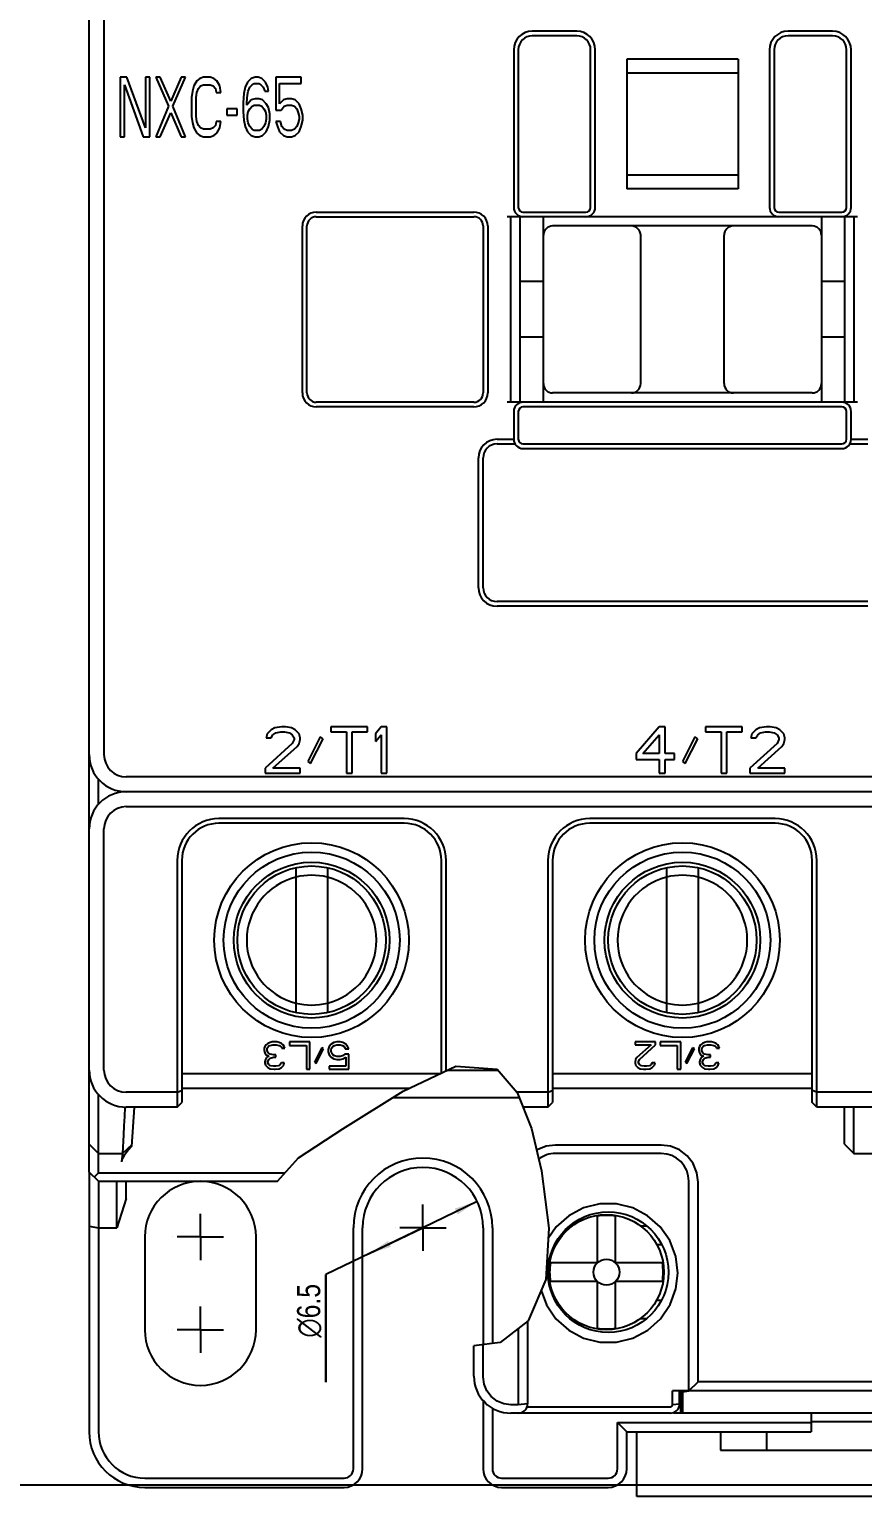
# Model space of a CAD drawing. Header units: millimetres. Extents: x 0 to 6126, y 0 to 4331.
# Drawn here: x 1707.9 to 1752.8, y 2846 to 2925.1 of the extents above; entities that cross this region are included whole.
import ezdxf

# ---------------------------------------------------------------- set-up
doc = ezdxf.new("R2010")
doc.units = ezdxf.units.MM
doc.linetypes.add('CENTER', pattern=[2, 1.25, -0.25, 0.25, -0.25])
for name, color, linetype in [('2ZTD-400-176-1_3_DXF_AXIS', 7, 'Continuous'), ('8ZTD-022-610_DXF_DIMENSION', 7, 'Continuous'), ('8ZTD-022-610DXF_CONTINUOUS_LINE', 7, 'Continuous'), ('8ZTD-024-822DXF_CONTINUOUS_LINE', 7, 'Continuous'), ('8ZTD-104-287DXF_CONTINUOUS_LINE', 7, 'Continuous'), ('8ZTD-261-090DXF_CONTINUOUS_LINE', 7, 'Continuous'), ('8ZTD-315-116DXF_CONTINUOUS_LINE', 7, 'Continuous'), ('8ZTD-571-013DXF_CONTINUOUS_LINE', 7, 'Continuous'), ('8ZTD-574-486DXF_CONTINUOUS_LINE', 7, 'Continuous'), ('8ZTD-732-447DXF_CONTINUOUS_LINE', 7, 'Continuous'), ('8ZTD-907-062DXF_CONTINUOUS_LINE', 7, 'Continuous'), ('NC1-35-1__DXF_CONTINUOUS_LINE', 7, 'Continuous'), ('NC1-35-2__DXF_CONTINUOUS_LINE', 7, 'Continuous')]:
    doc.layers.add(name, color=color, linetype=linetype)
doc.styles.add('TEXTSTYLE_1', font='gdt', dxfattribs={"width": 0.8})
doc.dimstyles.new('DIMSTYLE_4', dxfattribs={"dimtxt": 1.25, "dimasz": 1.25, "dimexe": 2, "dimexo": 0.2, "dimtad": 1, "dimtxsty": 'Standard', "dimblk": '_FILLED', "dimblk1": '_FILLED', "dimblk2": '_FILLED', "dimcen": 2.5, "dimclrt": 5, "dimazin": 3, "dimtp": 0.01, "dimtm": 0.01, "dimtfac": 1, "dimtmove": 0, "dimatfit": 2, "dimldrblk": '_FILLED'})

# ---------------------------------------------------------------- blocks, each defined once
blk = doc.blocks.new('*D36')
at = {"color": 0, "linetype": 'ByBlock'}
for points in [[(-511.077, 54.429), (-510.689, 53.227), (-510.374, 53.38)], [(-508.244, 48.578), (-508.631, 49.78), (-508.946, 49.627)]]:
    blk.add_solid(points, dxfattribs=at)
at = {"layer": '8ZTD-022-610_DXF_DIMENSION', "color": 2, "linetype": 'Continuous', "transparency": 16777216}
for p, q in [((-512.19, 56.728), (-517.982, 56.728)), ((-517.982, 56.728), (-512.19, 56.728)), ((-509.66, 51.503), (-512.19, 56.728)), ((-511.077, 54.429), (-509.66, 51.503)), ((-508.244, 48.578), (-509.66, 51.503))]:
    blk.add_line(p, q, dxfattribs=at)
at = {"layer": '8ZTD-022-610_DXF_DIMENSION', "color": 5, "linetype": 'Continuous', "transparency": 16777216, "insert": (-512.69, 58.29), "char_height": 1.25, "width": 4.66667, "attachment_point": 3, "line_spacing_factor": 0.9, "style": 'TEXTSTYLE_1'}
blk.add_mtext('{\\Fgdt;n}\\Ftxt;6.5', dxfattribs=at)
blk = doc.blocks.new('_FILLED')
at = {"color": 0, "linetype": 'ByBlock'}
blk.add_solid([(0, 0), (-1, 0.14), (-1, -0.14)], dxfattribs=at)
blk = doc.blocks.new('chin3')
at = {"color": 2, "linetype": 'Continuous'}
for p, q in [((-507.16, 59.345), (-505.894, 58.216)), ((-505.894, 58.216), (-504.333, 55.815)), ((-504.333, 55.815), (-502.301, 52.563)), ((-502.301, 52.563), (-500.957, 49.72)), ((-500.957, 49.72), (-501.122, 47.489)), ((-515.856, 47.333), (-516.038, 48.753)), ((-501.122, 47.489), (-502.38, 46.419)), ((-514.68, 45.824), (-515.856, 47.333)), ((-502.38, 46.419), (-504.322, 45.648)), ((-512.458, 44.863), (-514.68, 45.824)), ((-506.593, 45.11), (-509.678, 44.707)), ((-504.322, 45.648), (-506.593, 45.11)), ((-509.678, 44.707), (-512.458, 44.863))]:
    blk.add_line(p, q, dxfattribs=at)
at = {"layer": '2ZTD-400-176-1_3_DXF_AXIS', "color": 7, "linetype": 'CENTER'}
for p, q in [((-515.16, 63.503), (-515.16, 65.004)), ((-510.16, 63.503), (-510.16, 65.004)), ((-515.16, 63.503), (-516.66, 63.503)), ((-515.16, 63.503), (-515.16, 62.003)), ((-515.16, 63.503), (-513.66, 63.503)), ((-510.16, 63.503), (-511.66, 63.503)), ((-510.16, 63.503), (-510.16, 62.003)), ((-510.16, 63.503), (-508.66, 63.503)), ((-509.66, 51.503), (-509.66, 53.004)), ((-509.66, 51.503), (-511.16, 51.503)), ((-509.66, 51.503), (-509.66, 50.003)), ((-509.66, 51.503), (-508.16, 51.503))]:
    blk.add_line(p, q, dxfattribs=at)
at = {"layer": '8ZTD-022-610DXF_CONTINUOUS_LINE', "color": 7, "linetype": 'Continuous'}
for p, q in [((-506.66, 69.503), (-520.66, 69.503)), ((-507.16, 69.003), (-520.66, 69.003)), ((-509.579, 69.503), (-509.66, 69.003)), ((-509.66, 69.003), (-509.66, 68.003)), ((-508.079, 67.503), (-509.66, 68.003)), ((-509.66, 68.003), (-507.16, 68.003)), ((-508.079, 67.503), (-507.16, 67.503)), ((-523.66, 66.503), (-523.66, 55.753)), ((-523.16, 66.503), (-523.16, 55.753)), ((-510.16, 66.503), (-515.16, 66.503)), ((-515.16, 60.503), (-510.16, 60.503)), ((-522.66, 55.253), (-509.66, 55.253)), ((-522.66, 54.753), (-509.66, 54.753)), ((-502.66, 46.307), (-502.66, 53.138)), ((-501.16, 50.149), (-501.16, 47.456)), ((-518.962, 48.253), (-522.66, 48.253)), ((-509.66, 48.253), (-515.974, 48.253)), ((-519.392, 47.753), (-522.66, 47.753)), ((-509.66, 47.753), (-515.91, 47.753)), ((-523.66, 47.253), (-523.66, 41.503)), ((-523.16, 47.253), (-523.16, 41.503)), ((-522.66, 41.003), (-520.16, 41.003)), ((-522.66, 40.503), (-520.66, 40.503)), ((-520.66, 40.503), (-520.16, 41.003)), ((-520.66, 40.503), (-520.66, 30.553)), ((-520.16, 41.003), (-520.16, 30.553)), ((-519.66, 24.853), (-519.66, 37.978)), ((-518.46, 37.603), (-519.66, 37.603)), ((-519.66, 30.553), (-520.66, 30.553)), ((-520.1, 30.553), (-520.1, 26.853))]:
    blk.add_line(p, q, dxfattribs=at)
for centre, radius, start, end in [((-520.66, 66.503), 3, 90, 180), ((-520.66, 66.503), 2.5, 90, 180), ((-515.16, 63.503), 3, 90, 270), ((-510.16, 63.503), 3, 270, 90), ((-522.66, 55.753), 1, 180, 270), ((-522.66, 55.753), 0.5, 180, 270), ((-509.66, 51.503), 3.75, 270, 90), ((-509.66, 51.503), 3.25, 270, 90), ((-522.66, 47.253), 1, 90, 180), ((-522.66, 47.253), 0.5, 90, 180), ((-522.66, 41.503), 1, 180, 270), ((-522.66, 41.503), 0.5, 180, 270)]:
    blk.add_arc(centre, radius, start, end, dxfattribs=at)
at = {"layer": '8ZTD-024-822DXF_CONTINUOUS_LINE', "color": 7, "linetype": 'Continuous'}
for p, q in [((-507.16, 69.003), (-506.66, 69.503)), ((-507.16, 69.003), (-507.16, 59.345)), ((-506.704, 69.003), (-506.932, 69.232)), ((-506.704, 69.003), (-506.704, 58.938)), ((-506.704, 69.003), (-505.976, 69.003)), ((-506.66, 69.503), (-501.16, 69.503)), ((-505.976, 69.003), (-504.658, 69.003)), ((-505.16, 69.503), (-505.66, 69.003)), ((-505.66, 69.003), (-505.66, 67.705)), ((-503.66, 69.003), (-502.471, 69.003)), ((-488.16, 69.503), (-484.16, 69.503)), ((-486.85, 69.003), (-485.471, 69.003)), ((-505.66, 67.705), (-506.117, 67.765)), ((-505.193, 67.206), (-505.66, 67.705)), ((-504.659, 67.654), (-505.66, 67.705)), ((-505.289, 67.212), (-505.467, 67.374)), ((-503.156, 67.571), (-503.66, 67.605)), ((-503.16, 67.07), (-505.289, 67.212)), ((-517.704, 48.253), (-515.974, 48.253)), ((-517.66, 48.753), (-516.038, 48.753)), ((-519.66, 38.153), (-519.66, 46.753)), ((-519.204, 46.353), (-519.204, 46.753)), ((-519.16, 45.853), (-519.204, 46.353)), ((-515.093, 46.353), (-519.204, 46.353)), ((-519.312, 45.877), (-519.312, 38.153)), ((-505.66, 38.653), (-505.66, 44.353)), ((-505.204, 38.653), (-505.204, 44.353)), ((-519.194, 38.035), (-519.16, 37.653)), ((-519.194, 38.035), (-518.46, 38.035)), ((-518.46, 24.971), (-518.46, 38.035)), ((-519.16, 37.653), (-518.46, 37.653)), ((-518.46, 37.152), (-517.962, 36.653)), ((-517.962, 26.353), (-517.962, 36.653)), ((-517.962, 36.653), (-507.204, 36.653)), ((-505.16, 28.753), (-505.66, 28.253)), ((-505.16, 28.753), (-503.16, 28.753)), ((-505.66, 28.253), (-505.66, 26.753)), ((-505.66, 28.253), (-504.658, 28.253)), ((-503.66, 28.253), (-503.16, 28.253))]:
    blk.add_line(p, q, dxfattribs=at)
for points in [[(-504.658, 69.003), (-504.175, 69.003), (-503.66, 69.003)], [(-505.796, 67.631), (-505.955, 67.719), (-506.117, 67.765)], [(-505.467, 67.374), (-505.634, 67.514), (-505.796, 67.631)], [(-503.66, 67.605), (-504.175, 67.63), (-504.659, 67.654)], [(-519.204, 46.753), (-519.154, 47.137), (-519.005, 47.5), (-518.765, 47.813), (-518.452, 48.053), (-518.089, 48.203), (-517.704, 48.253)], [(-514.705, 45.855), (-515.16, 45.855), (-519.16, 45.853)], [(-513.053, 45.12), (-513.811, 44.842), (-514.573, 44.326), (-515.188, 43.637), (-515.612, 42.829), (-515.827, 41.952), (-515.827, 41.053), (-515.611, 40.177), (-515.187, 39.369), (-514.572, 38.68), (-513.809, 38.164), (-512.963, 37.853), (-512.104, 37.753)], [(-505.204, 44.353), (-505.269, 44.859), (-505.466, 45.343), (-505.488, 45.372)], [(-512.104, 37.753), (-511.208, 37.862), (-510.359, 38.184), (-509.612, 38.701), (-509.013, 39.379), (-508.595, 40.179), (-508.381, 41.056), (-508.381, 41.958), (-508.598, 42.833), (-509.017, 43.632), (-509.616, 44.31), (-510.238, 44.739)], [(-519.312, 38.153), (-519.306, 38.117), (-519.289, 38.084), (-519.263, 38.058), (-519.23, 38.041), (-519.194, 38.035)], [(-507.204, 36.653), (-506.695, 36.719), (-506.209, 36.918), (-505.787, 37.241), (-505.466, 37.664), (-505.269, 38.148), (-505.204, 38.653)], [(-518.46, 37.152), (-510.927, 37.152), (-507.16, 37.153)], [(-504.658, 28.253), (-504.175, 28.253), (-503.66, 28.253)]]:
    blk.add_lwpolyline(points, dxfattribs=at)
blk.add_circle((-512.06, 41.503), 3.25, dxfattribs=at)
for centre, radius, start, end in [((-517.66, 46.753), 2, 90, 180), ((-519.16, 46.353), 0.5, 180, 270), ((-507.16, 44.353), 1.5, 0, 37.14449), ((-519.16, 38.153), 0.5, 180, 270), ((-507.16, 38.653), 1.5, 270, 360)]:
    blk.add_arc(centre, radius, start, end, dxfattribs=at)
at = {"layer": '8ZTD-104-287DXF_CONTINUOUS_LINE', "color": 7, "linetype": 'Continuous'}
for p, q in [((-461.66, 45.003), (-461.66, 46.253)), ((-458.66, 45.003), (-458.66, 46.253)), ((-465.16, 45.003), (-455.16, 45.003)), ((-464.66, 30.503), (-464.66, 44.503)), ((-455.66, 30.503), (-455.66, 44.503)), ((-464.16, 39.753), (-456.16, 39.753)), ((-464.16, 35.253), (-456.16, 35.253)), ((-455.16, 30.003), (-465.16, 30.003)), ((-461.66, 28.753), (-461.66, 30.003)), ((-458.66, 28.753), (-458.66, 30.003))]:
    blk.add_line(p, q, dxfattribs=at)
for centre, start, end in [((-464.16, 44.503), 90, 180), ((-456.16, 44.503), 0, 90), ((-464.16, 40.253), 180, 270), ((-456.16, 40.253), 270, 360), ((-464.16, 34.753), 90, 180), ((-456.16, 34.753), 0, 90), ((-464.16, 30.503), 180, 270), ((-456.16, 30.503), 270, 360)]:
    blk.add_arc(centre, 0.5, start, end, dxfattribs=at)
at = {"layer": '8ZTD-261-090DXF_CONTINUOUS_LINE', "color": 7, "linetype": 'Continuous'}
for p, q in [((-524.16, 20.953), (-524.16, 39.953)), ((-524.16, 39.953), (-520.66, 39.953)), ((-521.66, 35.453), (-521.66, 21.953)), ((-520.66, 35.453), (-521.66, 35.453)), ((-521.66, 32.953), (-520.66, 32.953))]:
    blk.add_line(p, q, dxfattribs=at)
at = {"layer": '8ZTD-315-116DXF_CONTINUOUS_LINE', "color": 7, "linetype": 'Continuous'}
for p, q in [((-484.16, 69.503), (-436.16, 69.503)), ((-436.16, 68.703), (-484.16, 68.703)), ((-486.16, 7.503), (-486.16, 67.503)), ((-485.36, 7.503), (-485.36, 67.503)), ((-450.853, 67.839), (-450.853, 67.598)), ((-447.634, 67.839), (-450.853, 67.839)), ((-448.045, 67.598), (-450.853, 66.592)), ((-450.853, 67.598), (-448.045, 67.598)), ((-450.374, 66.471), (-447.634, 67.477)), ((-447.634, 67.477), (-447.634, 67.839)), ((-450.853, 66.592), (-450.853, 66.23)), ((-447.634, 66.471), (-450.374, 66.471)), ((-447.634, 66.23), (-447.634, 66.471)), ((-450.853, 66.23), (-447.634, 66.23)), ((-450.853, 65.908), (-450.853, 65.667)), ((-449.209, 65.224), (-450.853, 65.908)), ((-450.853, 65.667), (-449.552, 65.103)), ((-447.634, 65.908), (-449.209, 65.224)), ((-448.936, 65.103), (-447.634, 65.667)), ((-447.634, 65.667), (-447.634, 65.908)), ((-449.552, 65.103), (-450.853, 64.54)), ((-450.853, 64.299), (-449.209, 64.983)), ((-449.209, 64.983), (-447.634, 64.299)), ((-447.634, 64.54), (-448.936, 65.103)), ((-450.853, 64.54), (-450.853, 64.299)), ((-447.634, 64.299), (-447.634, 64.54)), ((-450.785, 63.534), (-450.853, 63.333)), ((-450.853, 63.333), (-450.853, 62.971)), ((-450.648, 63.695), (-450.785, 63.534)), ((-450.374, 63.856), (-450.648, 63.695)), ((-450.442, 63.333), (-450.374, 63.494)), ((-450.442, 62.971), (-450.442, 63.333)), ((-450.1, 63.936), (-450.374, 63.856)), ((-450.374, 63.494), (-450.237, 63.614)), ((-450.237, 63.614), (-450.031, 63.695)), ((-449.757, 63.977), (-450.1, 63.936)), ((-450.031, 63.695), (-449.757, 63.735)), ((-448.73, 63.977), (-449.757, 63.977)), ((-449.757, 63.735), (-448.73, 63.735)), ((-448.388, 63.936), (-448.73, 63.977)), ((-448.73, 63.735), (-448.456, 63.695)), ((-448.456, 63.695), (-448.251, 63.614)), ((-448.114, 63.856), (-448.388, 63.936)), ((-448.251, 63.614), (-448.114, 63.494)), ((-447.84, 63.695), (-448.114, 63.856)), ((-448.114, 63.494), (-448.045, 63.333)), ((-448.045, 63.333), (-448.045, 62.971)), ((-447.703, 63.534), (-447.84, 63.695)), ((-447.634, 63.333), (-447.703, 63.534)), ((-447.634, 62.971), (-447.634, 63.333)), ((-450.853, 62.971), (-450.785, 62.769)), ((-450.785, 62.769), (-450.648, 62.609)), ((-450.648, 62.609), (-450.374, 62.448)), ((-450.374, 62.81), (-450.442, 62.971)), ((-450.237, 62.689), (-450.374, 62.81)), ((-450.031, 62.649), (-450.237, 62.689)), ((-450.031, 62.407), (-450.031, 62.649)), ((-448.251, 62.689), (-448.456, 62.649)), ((-448.456, 62.649), (-448.456, 62.407)), ((-448.114, 62.81), (-448.251, 62.689)), ((-448.045, 62.971), (-448.114, 62.81)), ((-448.114, 62.448), (-447.84, 62.609)), ((-447.84, 62.609), (-447.703, 62.769)), ((-447.703, 62.769), (-447.634, 62.971)), ((-450.374, 62.448), (-450.031, 62.407)), ((-449.689, 62.085), (-449.689, 61.522)), ((-449.346, 62.085), (-449.689, 62.085)), ((-449.346, 61.522), (-449.346, 62.085)), ((-448.456, 62.407), (-448.114, 62.448)), ((-450.579, 60.959), (-450.785, 60.758)), ((-450.305, 61.08), (-450.579, 60.959)), ((-449.963, 61.16), (-450.305, 61.08)), ((-450.305, 60.838), (-450.1, 60.919)), ((-450.1, 60.919), (-449.894, 60.959)), ((-449.483, 61.2), (-449.963, 61.16)), ((-449.894, 60.959), (-449.689, 60.959)), ((-449.689, 61.522), (-449.346, 61.522)), ((-449.689, 60.959), (-449.483, 60.919)), ((-449.004, 61.2), (-449.483, 61.2)), ((-449.483, 60.919), (-449.346, 60.838)), ((-449.141, 60.999), (-449.004, 60.999)), ((-448.867, 60.758), (-449.141, 60.999)), ((-448.525, 61.16), (-449.004, 61.2)), ((-449.004, 60.999), (-448.593, 60.959)), ((-448.593, 60.959), (-448.388, 60.919)), ((-448.182, 61.08), (-448.525, 61.16)), ((-448.388, 60.919), (-448.182, 60.838)), ((-447.908, 60.959), (-448.182, 61.08)), ((-447.703, 60.758), (-447.908, 60.959)), ((-450.785, 60.758), (-450.853, 60.556)), ((-450.853, 60.556), (-450.853, 60.355)), ((-450.853, 60.355), (-450.785, 60.154)), ((-450.785, 60.154), (-450.579, 59.953)), ((-450.511, 60.597), (-450.442, 60.717)), ((-450.511, 60.315), (-450.511, 60.597)), ((-450.442, 60.194), (-450.511, 60.315)), ((-450.442, 60.717), (-450.305, 60.838)), ((-450.305, 60.074), (-450.442, 60.194)), ((-449.346, 60.838), (-449.209, 60.717)), ((-449.209, 60.194), (-449.346, 60.074)), ((-449.209, 60.717), (-449.141, 60.597)), ((-449.141, 60.315), (-449.209, 60.194)), ((-449.141, 60.597), (-449.141, 60.315)), ((-449.073, 59.953), (-448.867, 60.154)), ((-448.799, 60.556), (-448.867, 60.758)), ((-448.867, 60.154), (-448.799, 60.355)), ((-448.799, 60.355), (-448.799, 60.556)), ((-448.182, 60.838), (-448.045, 60.717)), ((-448.045, 60.235), (-448.182, 60.114)), ((-448.045, 60.717), (-447.977, 60.597)), ((-447.977, 60.355), (-448.045, 60.235)), ((-447.977, 60.597), (-447.977, 60.355)), ((-447.908, 59.993), (-447.703, 60.194)), ((-447.634, 60.556), (-447.703, 60.758)), ((-447.703, 60.194), (-447.634, 60.395)), ((-447.634, 60.395), (-447.634, 60.556)), ((-485.16, 60.003), (-485.16, 58.128)), ((-484.894, 60.003), (-485.16, 60.003)), ((-483.564, 58.545), (-484.894, 60.003)), ((-484.894, 58.128), (-484.894, 59.587)), ((-484.894, 59.587), (-483.724, 58.285)), ((-483.245, 59.951), (-483.245, 59.691)), ((-483.033, 59.899), (-483.245, 59.951)), ((-483.245, 59.691), (-483.086, 59.587)), ((-483.086, 59.587), (-482.979, 59.431)), ((-482.82, 59.691), (-483.033, 59.899)), ((-482.979, 59.431), (-482.926, 59.17)), ((-482.713, 59.483), (-482.82, 59.691)), ((-482.66, 59.118), (-482.713, 59.483)), ((-450.579, 59.953), (-450.305, 59.832)), ((-450.305, 59.349), (-450.579, 59.229)), ((-450.1, 59.993), (-450.305, 60.074)), ((-450.305, 59.832), (-449.963, 59.752)), ((-450.031, 59.43), (-450.305, 59.349)), ((-449.894, 59.953), (-450.1, 59.993)), ((-450.031, 59.188), (-450.031, 59.43)), ((-449.963, 59.752), (-449.62, 59.752)), ((-449.689, 59.953), (-449.894, 59.953)), ((-449.483, 59.993), (-449.689, 59.953)), ((-449.62, 59.752), (-449.278, 59.832)), ((-449.346, 60.074), (-449.483, 59.993)), ((-449.415, 59.43), (-449.415, 59.148)), ((-447.634, 59.43), (-449.415, 59.43)), ((-449.278, 59.832), (-449.073, 59.953)), ((-448.182, 60.114), (-448.388, 60.033)), ((-448.388, 60.033), (-448.388, 59.832)), ((-448.388, 59.832), (-448.182, 59.872)), ((-448.182, 59.872), (-447.908, 59.993)), ((-447.634, 58.062), (-447.634, 59.43)), ((-483.352, 58.441), (-483.564, 58.545)), ((-483.086, 58.545), (-483.245, 58.441)), ((-482.979, 58.701), (-483.086, 58.545)), ((-482.926, 58.962), (-482.979, 58.701)), ((-482.926, 59.17), (-482.926, 58.962)), ((-482.82, 58.389), (-482.713, 58.597)), ((-482.713, 58.597), (-482.66, 58.91)), ((-482.66, 58.91), (-482.66, 59.118)), ((-450.785, 59.027), (-450.853, 58.826)), ((-450.853, 58.826), (-450.853, 58.585)), ((-450.853, 58.585), (-450.785, 58.384)), ((-450.579, 59.229), (-450.785, 59.027)), ((-450.511, 58.826), (-450.442, 58.987)), ((-450.511, 58.585), (-450.511, 58.826)), ((-450.442, 58.424), (-450.511, 58.585)), ((-450.442, 58.987), (-450.305, 59.108)), ((-450.305, 59.108), (-450.031, 59.188)), ((-449.415, 59.148), (-449.209, 58.987)), ((-449.209, 58.987), (-449.141, 58.826)), ((-449.141, 58.585), (-449.209, 58.424)), ((-449.141, 58.826), (-449.141, 58.585)), ((-449.073, 59.229), (-447.977, 59.229)), ((-448.867, 59.027), (-449.073, 59.229)), ((-448.799, 58.826), (-448.867, 59.027)), ((-448.867, 58.384), (-448.799, 58.585)), ((-448.799, 58.585), (-448.799, 58.826)), ((-447.977, 59.229), (-447.977, 58.062)), ((-485.16, 58.128), (-484.894, 58.128)), ((-483.724, 58.285), (-483.564, 58.181)), ((-483.564, 58.181), (-483.352, 58.128)), ((-483.245, 58.441), (-483.352, 58.441)), ((-483.352, 58.128), (-483.245, 58.128)), ((-483.245, 58.128), (-483.033, 58.181)), ((-483.033, 58.181), (-482.82, 58.389)), ((-464.66, 58.003), (-455.66, 58.003)), ((-464.66, 57.753), (-455.66, 57.753)), ((-450.785, 58.384), (-450.579, 58.182)), ((-450.579, 58.182), (-450.305, 58.062)), ((-450.305, 58.303), (-450.442, 58.424)), ((-450.1, 58.223), (-450.305, 58.303)), ((-450.305, 58.062), (-449.963, 57.981)), ((-449.894, 58.182), (-450.1, 58.223)), ((-449.963, 57.981), (-449.689, 57.981)), ((-449.757, 58.182), (-449.894, 58.182)), ((-449.552, 58.223), (-449.757, 58.182)), ((-449.689, 57.981), (-449.346, 58.062)), ((-449.346, 58.303), (-449.552, 58.223)), ((-449.209, 58.424), (-449.346, 58.303)), ((-449.346, 58.062), (-449.073, 58.182)), ((-449.073, 58.182), (-448.867, 58.384)), ((-447.977, 58.062), (-447.634, 58.062)), ((-484.522, 57.712), (-484.628, 57.556)), ((-484.628, 57.556), (-483.299, 56.878)), ((-483.192, 57.035), (-484.522, 57.712)), ((-483.299, 56.878), (-483.192, 57.035)), ((-465.41, 48.753), (-465.41, 57.253)), ((-465.16, 48.753), (-465.16, 57.253)), ((-455.16, 57.253), (-455.16, 48.753)), ((-454.91, 57.253), (-454.91, 48.753)), ((-482.926, 56.462), (-482.926, 55.628)), ((-482.66, 56.462), (-482.926, 56.462)), ((-482.66, 54.483), (-482.66, 56.462)), ((-485.16, 55.628), (-485.16, 55.316)), ((-482.926, 55.628), (-485.16, 55.628)), ((-485.16, 55.316), (-482.926, 55.316)), ((-482.926, 55.316), (-482.926, 54.483)), ((-483.458, 54.066), (-483.086, 53.753)), ((-483.033, 54.066), (-483.458, 54.066)), ((-482.66, 53.753), (-483.033, 54.066)), ((-482.926, 54.483), (-482.66, 54.483)), ((-485.16, 53.753), (-485.16, 53.441)), ((-483.086, 53.753), (-485.16, 53.753)), ((-485.16, 53.441), (-482.66, 53.441)), ((-482.66, 53.441), (-482.66, 53.753)), ((-475.16, 48.503), (-468.16, 48.503)), ((-475.16, 48.253), (-468.16, 48.253)), ((-455.66, 48.253), (-464.66, 48.253)), ((-476.16, 27.503), (-476.16, 47.503)), ((-475.91, 27.503), (-475.91, 47.503)), ((-467.41, 47.503), (-467.41, 46.536)), ((-467.16, 47.503), (-467.16, 46.603)), ((-455.66, 48.003), (-464.66, 48.003)), ((-465.16, 28.053), (-465.16, 46.953)), ((-465.16, 46.753), (-455.16, 46.753)), ((-455.16, 28.053), (-455.16, 46.953)), ((-467.66, 46.103), (-467.66, 28.903)), ((-467.41, 46.103), (-467.41, 28.903)), ((-465.66, 46.603), (-467.16, 46.603)), ((-465.66, 46.353), (-467.16, 46.353)), ((-465.41, 28.903), (-465.41, 46.103)), ((-465.16, 46.253), (-455.16, 46.253)), ((-454.91, 46.103), (-454.91, 42.703)), ((-446.16, 46.603), (-454.66, 46.603)), ((-446.16, 46.353), (-454.66, 46.353)), ((-445.41, 43.203), (-445.41, 45.603)), ((-445.16, 43.203), (-445.16, 45.603)), ((-454.66, 42.453), (-446.16, 42.453)), ((-454.66, 42.203), (-446.16, 42.203)), ((-453.66, 34.503), (-453.66, 40.503)), ((-446.66, 40.503), (-453.66, 40.503)), ((-452.91, 40.503), (-452.91, 34.503)), ((-447.41, 40.503), (-447.41, 34.503)), ((-446.66, 34.503), (-446.66, 40.503)), ((-484.416, 40.003), (-484.416, 38.753)), ((-484.096, 40.003), (-484.416, 40.003)), ((-482.66, 38.753), (-484.096, 40.003)), ((-484.096, 38.753), (-484.096, 39.639)), ((-484.096, 39.639), (-483.086, 38.753)), ((-485.16, 38.753), (-485.16, 38.441)), ((-484.416, 38.753), (-485.16, 38.753)), ((-485.16, 38.441), (-484.416, 38.441)), ((-484.416, 38.441), (-484.416, 37.92)), ((-483.086, 38.753), (-484.096, 38.753)), ((-484.096, 37.92), (-484.096, 38.441)), ((-484.096, 38.441), (-482.66, 38.441)), ((-482.66, 38.441), (-482.66, 38.753)), ((-484.522, 37.503), (-484.628, 37.347)), ((-484.628, 37.347), (-483.299, 36.67)), ((-483.192, 36.826), (-484.522, 37.503)), ((-484.416, 37.92), (-484.096, 37.92)), ((-483.299, 36.67), (-483.192, 36.826)), ((-482.926, 36.253), (-482.926, 35.42)), ((-482.66, 36.253), (-482.926, 36.253)), ((-482.66, 34.274), (-482.66, 36.253)), ((-485.16, 35.42), (-485.16, 35.108)), ((-482.926, 35.42), (-485.16, 35.42)), ((-485.16, 35.108), (-482.926, 35.108)), ((-482.926, 35.108), (-482.926, 34.274)), ((-482.926, 34.274), (-482.66, 34.274)), ((-446.66, 34.503), (-453.66, 34.503)), ((-485.16, 33.858), (-485.16, 31.983)), ((-484.894, 33.858), (-485.16, 33.858)), ((-483.564, 32.399), (-484.894, 33.858)), ((-484.894, 31.983), (-484.894, 33.441)), ((-484.894, 33.441), (-483.724, 32.139)), ((-483.245, 33.806), (-483.245, 33.545)), ((-483.033, 33.753), (-483.245, 33.806)), ((-483.245, 33.545), (-483.086, 33.441)), ((-483.086, 33.441), (-482.979, 33.285)), ((-482.82, 33.545), (-483.033, 33.753)), ((-482.979, 33.285), (-482.926, 33.024)), ((-482.713, 33.337), (-482.82, 33.545)), ((-482.66, 32.972), (-482.713, 33.337)), ((-482.979, 32.556), (-483.086, 32.399)), ((-482.926, 32.816), (-482.979, 32.556)), ((-482.926, 33.024), (-482.926, 32.816)), ((-482.82, 32.243), (-482.713, 32.451)), ((-482.713, 32.451), (-482.66, 32.764)), ((-482.66, 32.764), (-482.66, 32.972)), ((-446.16, 32.803), (-454.66, 32.803)), ((-446.16, 32.553), (-454.66, 32.553)), ((-485.16, 31.983), (-484.894, 31.983)), ((-483.724, 32.139), (-483.564, 32.035)), ((-483.352, 32.295), (-483.564, 32.399)), ((-483.564, 32.035), (-483.352, 31.983)), ((-483.245, 32.295), (-483.352, 32.295)), ((-483.352, 31.983), (-483.245, 31.983)), ((-483.086, 32.399), (-483.245, 32.295)), ((-483.245, 31.983), (-483.033, 32.035)), ((-483.033, 32.035), (-482.82, 32.243)), ((-454.91, 32.303), (-454.91, 28.903)), ((-445.41, 29.403), (-445.41, 31.803)), ((-445.16, 29.403), (-445.16, 31.803)), ((-467.16, 28.653), (-465.66, 28.653)), ((-455.16, 28.753), (-465.16, 28.753)), ((-454.66, 28.653), (-446.16, 28.653)), ((-467.41, 28.47), (-467.41, 27.503)), ((-467.16, 28.403), (-467.16, 27.503)), ((-467.16, 28.403), (-465.66, 28.403)), ((-455.16, 28.253), (-465.16, 28.253)), ((-454.66, 28.403), (-446.16, 28.403))]:
    blk.add_line(p, q, dxfattribs=at)
for centre, radius, start, end in [((-484.16, 67.503), 2, 90, 180), ((-484.16, 67.503), 1.2, 90, 180), ((-464.66, 57.253), 0.75, 90, 180), ((-464.66, 57.253), 0.5, 90, 180), ((-455.66, 57.253), 0.75, 0, 90), ((-455.66, 57.253), 0.5, 0, 90), ((-475.16, 47.503), 1, 90, 180), ((-475.16, 47.503), 0.75, 90, 180), ((-468.16, 47.503), 1, 0, 90), ((-468.16, 47.503), 0.75, 0, 90), ((-464.66, 48.753), 0.75, 180, 270), ((-464.66, 48.753), 0.5, 180, 270), ((-455.66, 48.753), 0.75, 270, 360), ((-455.66, 48.753), 0.5, 270, 360), ((-467.16, 46.103), 0.5, 90, 180), ((-467.16, 46.103), 0.25, 90, 180), ((-465.66, 46.103), 0.5, 0, 90), ((-465.66, 46.103), 0.25, 0, 90), ((-454.66, 46.103), 0.5, 90, 180), ((-454.66, 46.103), 0.25, 90, 180), ((-446.16, 45.603), 1, 0, 90), ((-446.16, 45.603), 0.75, 0, 90), ((-446.16, 43.203), 1, 270, 360), ((-446.16, 43.203), 0.75, 270, 360), ((-454.66, 42.703), 0.5, 180, 270), ((-454.66, 42.703), 0.25, 180, 270), ((-454.66, 32.303), 0.5, 90, 180), ((-454.66, 32.303), 0.25, 90, 180), ((-446.16, 31.803), 1, 0, 90), ((-446.16, 31.803), 0.75, 0, 90), ((-446.16, 29.403), 1, 270, 360), ((-446.16, 29.403), 0.75, 270, 360), ((-467.16, 28.903), 0.5, 180, 270), ((-467.16, 28.903), 0.25, 180, 270), ((-465.66, 28.903), 0.5, 270, 360), ((-465.66, 28.903), 0.25, 270, 360), ((-454.66, 28.903), 0.5, 180, 270), ((-454.66, 28.903), 0.25, 180, 270)]:
    blk.add_arc(centre, radius, start, end, dxfattribs=at)
at = {"layer": '8ZTD-571-013DXF_CONTINUOUS_LINE', "color": 7, "linetype": 'Continuous'}
for p, q in [((-501.16, 69.503), (-488.16, 69.503)), ((-501.16, 68.703), (-488.16, 68.703)), ((-503.16, 64.753), (-503.16, 67.503)), ((-502.36, 64.753), (-502.36, 67.503)), ((-486.96, 67.503), (-486.96, 7.503)), ((-503.16, 64.753), (-502.91, 64.503)), ((-489.86, 64.753), (-503.16, 64.753)), ((-489.86, 64.503), (-502.91, 64.503)), ((-502.36, 64.753), (-502.257, 64.503)), ((-502.16, 52.265), (-502.16, 64.503)), ((-501.36, 50.572), (-501.36, 64.503)), ((-487.86, 52.503), (-487.86, 62.503)), ((-487.61, 52.503), (-487.61, 62.503)), ((-501.088, 59.747), (-501.119, 59.532)), ((-501.119, 59.532), (-501.119, 59.47)), ((-501.119, 59.47), (-501.088, 59.255)), ((-501.025, 59.87), (-501.088, 59.747)), ((-500.899, 59.993), (-501.025, 59.87)), ((-500.962, 59.562), (-500.931, 59.716)), ((-500.962, 59.439), (-500.962, 59.562)), ((-500.931, 59.286), (-500.962, 59.439)), ((-500.931, 59.716), (-500.868, 59.808)), ((-500.774, 60.024), (-500.899, 59.993)), ((-500.868, 59.808), (-500.774, 59.87)), ((-500.711, 60.024), (-500.774, 60.024)), ((-500.774, 59.87), (-500.711, 59.87)), ((-500.585, 59.993), (-500.711, 60.024)), ((-500.711, 59.87), (-500.585, 59.808)), ((-500.491, 59.931), (-500.585, 59.993)), ((-500.585, 59.808), (-500.523, 59.747)), ((-500.523, 59.747), (-500.46, 59.562)), ((-500.397, 59.808), (-500.491, 59.931)), ((-500.46, 59.562), (-500.46, 59.439)), ((-500.46, 59.439), (-500.334, 59.439)), ((-500.334, 59.962), (-500.397, 59.808)), ((-500.24, 60.024), (-500.334, 59.962)), ((-500.334, 59.562), (-500.303, 59.747)), ((-500.334, 59.439), (-500.334, 59.562)), ((-500.303, 59.747), (-500.24, 59.839)), ((-500.114, 60.054), (-500.24, 60.024)), ((-500.24, 59.839), (-500.114, 59.901)), ((-499.989, 60.054), (-500.114, 60.054)), ((-500.114, 59.901), (-499.989, 59.901)), ((-499.894, 60.024), (-499.989, 60.054)), ((-499.989, 59.901), (-499.926, 59.87)), ((-499.926, 59.87), (-499.863, 59.808)), ((-499.8, 59.962), (-499.894, 60.024)), ((-499.863, 59.808), (-499.832, 59.747)), ((-499.832, 59.747), (-499.8, 59.593)), ((-499.8, 59.409), (-499.832, 59.255)), ((-499.737, 59.87), (-499.8, 59.962)), ((-499.8, 59.593), (-499.8, 59.409)), ((-499.675, 59.747), (-499.737, 59.87)), ((-499.643, 59.624), (-499.675, 59.747)), ((-499.675, 59.255), (-499.643, 59.378)), ((-499.643, 59.378), (-499.643, 59.624)), ((-501.088, 59.255), (-501.025, 59.132)), ((-501.025, 59.132), (-500.899, 59.009)), ((-500.868, 59.193), (-500.931, 59.286)), ((-500.899, 59.009), (-500.774, 58.978)), ((-500.774, 59.132), (-500.868, 59.193)), ((-500.774, 58.978), (-500.774, 59.132)), ((-499.926, 59.132), (-499.989, 59.101)), ((-499.989, 59.101), (-499.989, 58.947)), ((-499.989, 58.947), (-499.894, 58.978)), ((-499.863, 59.193), (-499.926, 59.132)), ((-499.894, 58.978), (-499.8, 59.04)), ((-499.832, 59.255), (-499.863, 59.193)), ((-499.832, 58.701), (-499.832, 57.779)), ((-499.643, 58.701), (-499.832, 58.701)), ((-499.8, 59.04), (-499.737, 59.132)), ((-499.737, 59.132), (-499.675, 59.255)), ((-499.643, 57.594), (-499.643, 58.701)), ((-501.119, 57.779), (-501.119, 57.594)), ((-499.832, 57.779), (-501.119, 57.779)), ((-501.119, 57.594), (-499.643, 57.594)), ((-500.742, 57.348), (-500.805, 57.256)), ((-500.805, 57.256), (-500.02, 56.856)), ((-499.957, 56.949), (-500.742, 57.348)), ((-501.119, 56.549), (-501.119, 55.503)), ((-500.962, 56.549), (-501.119, 56.549)), ((-500.962, 55.657), (-500.962, 56.549)), ((-500.554, 56.303), (-500.585, 56.149)), ((-500.46, 56.457), (-500.554, 56.303)), ((-500.334, 56.549), (-500.46, 56.457)), ((-500.428, 56.149), (-500.397, 56.272)), ((-500.397, 56.272), (-500.334, 56.364)), ((-500.177, 56.61), (-500.334, 56.549)), ((-500.334, 56.364), (-500.24, 56.426)), ((-500.24, 56.426), (-500.146, 56.457)), ((-500.051, 56.61), (-500.177, 56.61)), ((-500.146, 56.457), (-500.083, 56.457)), ((-500.083, 56.457), (-499.989, 56.426)), ((-499.894, 56.549), (-500.051, 56.61)), ((-500.02, 56.856), (-499.957, 56.949)), ((-499.989, 56.426), (-499.894, 56.364)), ((-499.769, 56.457), (-499.894, 56.549)), ((-499.894, 56.364), (-499.832, 56.272)), ((-499.832, 56.272), (-499.8, 56.149)), ((-499.675, 56.303), (-499.769, 56.457)), ((-499.643, 56.149), (-499.675, 56.303)), ((-501.119, 55.503), (-500.303, 55.503)), ((-500.46, 55.657), (-500.962, 55.657)), ((-500.585, 56.149), (-500.585, 55.965)), ((-500.585, 55.965), (-500.554, 55.811)), ((-500.554, 55.811), (-500.46, 55.657)), ((-500.428, 55.965), (-500.428, 56.149)), ((-500.397, 55.842), (-500.428, 55.965)), ((-500.303, 55.719), (-500.397, 55.842)), ((-500.303, 55.503), (-500.303, 55.719)), ((-499.894, 55.749), (-500.02, 55.688)), ((-500.02, 55.688), (-500.02, 55.503)), ((-500.02, 55.503), (-499.894, 55.565)), ((-499.832, 55.842), (-499.894, 55.749)), ((-499.894, 55.565), (-499.769, 55.657)), ((-499.8, 55.965), (-499.832, 55.842)), ((-499.8, 56.149), (-499.8, 55.965)), ((-499.769, 55.657), (-499.675, 55.811)), ((-499.675, 55.811), (-499.643, 55.965)), ((-499.643, 55.965), (-499.643, 56.149)), ((-501.328, 50.503), (-489.86, 50.503)), ((-501.209, 50.253), (-489.86, 50.253)), ((-503.16, 44.753), (-503.16, 46.109)), ((-502.36, 44.753), (-502.36, 46.435)), ((-503.16, 44.753), (-502.91, 44.503)), ((-489.86, 44.753), (-503.16, 44.753)), ((-489.86, 44.503), (-502.91, 44.503)), ((-502.36, 44.753), (-502.257, 44.503)), ((-502.16, 30.503), (-502.16, 44.503)), ((-501.36, 30.503), (-501.36, 44.503)), ((-487.86, 32.503), (-487.86, 42.503)), ((-487.61, 32.503), (-487.61, 42.503)), ((-501.088, 39.778), (-501.119, 39.593)), ((-501.119, 39.593), (-501.119, 39.47)), ((-501.025, 39.901), (-501.088, 39.778)), ((-500.899, 40.024), (-501.025, 39.901)), ((-500.962, 39.562), (-500.931, 39.716)), ((-500.962, 39.439), (-500.962, 39.562)), ((-500.931, 39.716), (-500.868, 39.808)), ((-500.774, 40.054), (-500.899, 40.024)), ((-500.868, 39.808), (-500.774, 39.87)), ((-500.711, 40.054), (-500.774, 40.054)), ((-500.774, 39.87), (-500.711, 39.87)), ((-500.585, 40.024), (-500.711, 40.054)), ((-500.711, 39.87), (-500.585, 39.808)), ((-500.491, 39.962), (-500.585, 40.024)), ((-500.585, 39.808), (-499.8, 38.947)), ((-499.8, 39.193), (-500.491, 39.962)), ((-499.8, 40.054), (-499.8, 39.193)), ((-499.643, 40.054), (-499.8, 40.054)), ((-499.643, 38.947), (-499.643, 40.054)), ((-501.119, 39.47), (-501.088, 39.255)), ((-501.088, 39.255), (-501.025, 39.132)), ((-501.025, 39.132), (-500.899, 39.009)), ((-500.931, 39.286), (-500.962, 39.439)), ((-500.868, 39.193), (-500.931, 39.286)), ((-500.899, 39.009), (-500.774, 38.978)), ((-500.774, 39.132), (-500.868, 39.193)), ((-500.774, 38.978), (-500.774, 39.132)), ((-499.8, 38.947), (-499.643, 38.947)), ((-499.832, 38.701), (-499.832, 37.779)), ((-499.643, 38.701), (-499.832, 38.701)), ((-499.643, 37.594), (-499.643, 38.701)), ((-501.119, 37.779), (-501.119, 37.594)), ((-499.832, 37.779), (-501.119, 37.779)), ((-501.119, 37.594), (-499.643, 37.594)), ((-500.742, 37.348), (-500.805, 37.256)), ((-500.805, 37.256), (-500.02, 36.856)), ((-499.957, 36.949), (-500.742, 37.348)), ((-501.025, 36.426), (-501.088, 36.303)), ((-500.899, 36.549), (-501.025, 36.426)), ((-500.774, 36.58), (-500.899, 36.549)), ((-500.868, 36.364), (-500.774, 36.426)), ((-500.711, 36.58), (-500.774, 36.58)), ((-500.774, 36.426), (-500.711, 36.426)), ((-500.585, 36.549), (-500.711, 36.58)), ((-500.711, 36.426), (-500.585, 36.364)), ((-500.491, 36.487), (-500.585, 36.549)), ((-500.397, 36.364), (-500.491, 36.487)), ((-500.334, 36.518), (-500.397, 36.364)), ((-500.24, 36.58), (-500.334, 36.518)), ((-500.303, 36.303), (-500.24, 36.395)), ((-500.114, 36.61), (-500.24, 36.58)), ((-500.24, 36.395), (-500.114, 36.457)), ((-499.989, 36.61), (-500.114, 36.61)), ((-500.114, 36.457), (-499.989, 36.457)), ((-500.02, 36.856), (-499.957, 36.949)), ((-499.894, 36.58), (-499.989, 36.61)), ((-499.989, 36.457), (-499.926, 36.426)), ((-499.926, 36.426), (-499.863, 36.364)), ((-499.8, 36.518), (-499.894, 36.58)), ((-499.737, 36.426), (-499.8, 36.518)), ((-499.675, 36.303), (-499.737, 36.426)), ((-501.088, 36.303), (-501.119, 36.088)), ((-501.119, 36.088), (-501.119, 36.026)), ((-501.119, 36.026), (-501.088, 35.811)), ((-501.088, 35.811), (-501.025, 35.688)), ((-501.025, 35.688), (-500.899, 35.565)), ((-500.962, 36.118), (-500.931, 36.272)), ((-500.962, 35.995), (-500.962, 36.118)), ((-500.931, 35.842), (-500.962, 35.995)), ((-500.931, 36.272), (-500.868, 36.364)), ((-500.868, 35.749), (-500.931, 35.842)), ((-500.774, 35.688), (-500.868, 35.749)), ((-500.774, 35.534), (-500.774, 35.688)), ((-500.585, 36.364), (-500.523, 36.303)), ((-500.523, 36.303), (-500.46, 36.118)), ((-500.46, 36.118), (-500.46, 35.995)), ((-500.46, 35.995), (-500.334, 35.995)), ((-500.334, 36.118), (-500.303, 36.303)), ((-500.334, 35.995), (-500.334, 36.118)), ((-499.926, 35.688), (-499.989, 35.657)), ((-499.989, 35.657), (-499.989, 35.503)), ((-499.863, 35.749), (-499.926, 35.688)), ((-499.894, 35.534), (-499.8, 35.596)), ((-499.863, 36.364), (-499.832, 36.303)), ((-499.832, 35.811), (-499.863, 35.749)), ((-499.832, 36.303), (-499.8, 36.149)), ((-499.8, 35.965), (-499.832, 35.811)), ((-499.8, 36.149), (-499.8, 35.965)), ((-499.8, 35.596), (-499.737, 35.688)), ((-499.737, 35.688), (-499.675, 35.811)), ((-499.643, 36.18), (-499.675, 36.303)), ((-499.675, 35.811), (-499.643, 35.934)), ((-499.643, 35.934), (-499.643, 36.18)), ((-500.899, 35.565), (-500.774, 35.534)), ((-499.989, 35.503), (-499.894, 35.534)), ((-503.16, 30.253), (-502.91, 30.503)), ((-503.16, 24.753), (-503.16, 30.253)), ((-503.16, 30.253), (-489.86, 30.253)), ((-502.91, 30.503), (-489.86, 30.503)), ((-502.36, 30.253), (-502.257, 30.503)), ((-502.36, 24.753), (-502.36, 30.253))]:
    blk.add_line(p, q, dxfattribs=at)
for centre, radius in [((-494.16, 57.503), 5.25), ((-494.16, 57.503), 4.75), ((-494.16, 37.503), 5.25), ((-494.16, 37.503), 4.75)]:
    blk.add_circle(centre, radius, dxfattribs=at)
for centre, radius, start, end in [((-501.16, 67.503), 2, 90, 180), ((-488.16, 67.503), 2, 0, 90), ((-501.16, 67.503), 1.2, 90, 180), ((-488.16, 67.503), 1.2, 0, 90), ((-489.86, 62.503), 2.25, 0, 90), ((-489.86, 62.503), 2, 0, 90), ((-489.86, 52.503), 2.25, 270, 360), ((-489.86, 52.503), 2, 270, 360), ((-489.86, 42.503), 2.25, 0, 90), ((-489.86, 42.503), 2, 0, 90), ((-489.86, 32.503), 2.25, 270, 360), ((-489.86, 32.503), 2, 270, 360)]:
    blk.add_arc(centre, radius, start, end, dxfattribs=at)
at = {"layer": '8ZTD-574-486DXF_CONTINUOUS_LINE', "color": 7, "linetype": 'Continuous'}
for centre in [(-494.16, 57.503), (-494.16, 37.503)]:
    blk.add_circle(centre, 4.2, dxfattribs=at)
at = {"layer": '8ZTD-732-447DXF_CONTINUOUS_LINE', "color": 7, "linetype": 'Continuous'}
for p, q in [((-519.66, 25.503), (-519.66, 37.503)), ((-518.46, 37.503), (-519.66, 37.503)), ((-518.48, 37.15), (-518.527, 37.503))]:
    blk.add_line(p, q, dxfattribs=at)
at = {"layer": '8ZTD-907-062DXF_CONTINUOUS_LINE', "color": 7, "linetype": 'Continuous'}
for p, q in [((-490.252, 58.353), (-498.069, 58.353)), ((-490.252, 56.653), (-498.069, 56.653)), ((-490.252, 38.353), (-498.069, 38.353)), ((-490.252, 36.653), (-498.069, 36.653))]:
    blk.add_line(p, q, dxfattribs=at)
for centre in [(-494.16, 57.503), (-494.16, 37.503)]:
    blk.add_circle(centre, 4, dxfattribs=at)
for centre, start, end in [((-494.16, 57.503), 14.05523, 165.94477), ((-494.16, 57.503), 194.05523, 345.94477), ((-494.16, 37.503), 14.05523, 165.94477), ((-494.16, 37.503), 194.05523, 345.94477)]:
    blk.add_arc(centre, 3.5, start, end, dxfattribs=at)
at = {"layer": '8ZTD-907-062DXF_CONTINUOUS_LINE', "color": 2, "linetype": 'Continuous'}
for centre, start, end in [((-494.16, 57.503), 165.94477, 194.05523), ((-494.16, 57.503), 345.94477, 14.05523), ((-494.16, 37.503), 165.94477, 194.05523), ((-494.16, 37.503), 345.94477, 14.05523)]:
    blk.add_arc(centre, 3.5, start, end, dxfattribs=at)
at = {"layer": 'NC1-35-1__DXF_CONTINUOUS_LINE', "color": 7, "linetype": 'Continuous'}
for p, q in [((-513.56, 44.384), (-513.56, 44.306)), ((-510.56, 44.385), (-510.56, 44.313)), ((-514.56, 43.546), (-514.56, 43.422)), ((-509.56, 43.547), (-509.56, 43.432)), ((-514.712, 43.203), (-514.76, 43.203)), ((-509.36, 43.203), (-509.416, 43.203)), ((-514.76, 40.003), (-514.715, 40.003)), ((-514.76, 40.003), (-514.714, 40.002)), ((-514.56, 39.785), (-514.56, 39.461)), ((-509.56, 39.777), (-509.56, 39.46)), ((-509.416, 40.003), (-509.36, 40.003)), ((-513.56, 38.901), (-513.56, 38.623)), ((-510.56, 38.892), (-510.56, 38.622))]:
    blk.add_line(p, q, dxfattribs=at)
blk.add_lwpolyline([(-514.711, 43.205), (-514.713, 43.205), (-514.76, 43.203)], dxfattribs=at)
at = {"layer": 'NC1-35-2__DXF_CONTINUOUS_LINE', "color": 7, "linetype": 'Continuous'}
for p, q in [((-512.56, 42.103), (-512.56, 44.622)), ((-511.56, 42.103), (-511.56, 44.622)), ((-512.56, 42.103), (-515.079, 42.103)), ((-509.041, 42.103), (-511.56, 42.103)), ((-515.079, 41.103), (-512.56, 41.103)), ((-512.56, 38.585), (-512.56, 41.103)), ((-511.56, 38.585), (-511.56, 41.103)), ((-511.56, 41.103), (-509.041, 41.103))]:
    blk.add_line(p, q, dxfattribs=at)
for radius in [3.1, 0.7]:
    blk.add_circle((-512.06, 41.603), radius, dxfattribs=at)
for start, end in [(80.59578, 99.40422), (170.59578, 189.40422), (350.59578, 9.40422), (260.59578, 279.40422)]:
    blk.add_arc((-512.06, 41.603), 3.06, start, end, dxfattribs=at)
at = {"layer": '8ZTD-022-610_DXF_DIMENSION', "color": 2, "linetype": 'Continuous'}
dim = blk.add_diameter_dim_2p(p1=(-511.077, 54.429), p2=(-508.244, 48.578), text='%%c<>', dimstyle='DIMSTYLE_4', dxfattribs=at)
dim.commit()
dim.dimension.update_dxf_attribs({"geometry": '*D36', "text_midpoint": (-515.023, 57.665), "dimtype": 131})

msp = doc.modelspace()

# ---------------------------------------------------------------- linework, layer by layer
at = {"color": 252, "ltscale": 3}
msp.add_lwpolyline([(1421.605, 2973.106), (2143.105, 2973.106), (2143.105, 2846.574), (1421.605, 2846.574)], close=True, dxfattribs=at)

# ---------------------------------------------------------------- block references
at = {"rotation": 90}
msp.add_blockref('chin3', (1780.609, 3370.119), dxfattribs=at)

doc.saveas('drawing.dxf')
